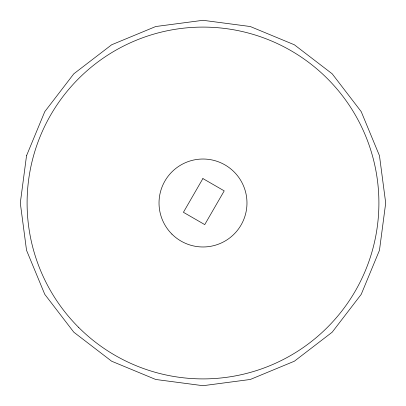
<?xml version="1.0" encoding="UTF-8"?>
<svg xmlns="http://www.w3.org/2000/svg" width="406" height="406" viewBox="0 0 406 406"><rect width="100%" height="100%" fill="white"/><g stroke="black" fill="none" stroke-linecap="round" stroke-linejoin="round"><path stroke-width="0.61" d="M26.527 155.716L20.3 203L26.527 250.284L44.777 294.35L73.811 332.189L111.65 361.223L155.716 379.473L203 385.7L250.284 379.473L294.35 361.223L332.189 332.189L361.223 294.35L379.473 250.284L385.7 203L379.473 155.716L361.223 111.65L332.189 73.811L294.35 44.777L250.284 26.527L203 20.3L155.716 26.527L111.65 44.777L73.811 73.811L44.777 111.65L26.527 155.716M202.888 178.564L183.416 212.297L204.741 224.609L224.219 190.876L202.888 178.564M171.905 234.095A43.975 43.975 0 0 0 245.478 214.383A43.975 43.975 0 0 0 191.617 160.522A43.975 43.975 0 0 0 171.905 234.095M78.617 327.383A175.905 175.905 0 0 0 372.911 248.528A175.905 175.905 0 0 0 157.472 33.089A175.905 175.905 0 0 0 78.617 327.383"/></g></svg>
